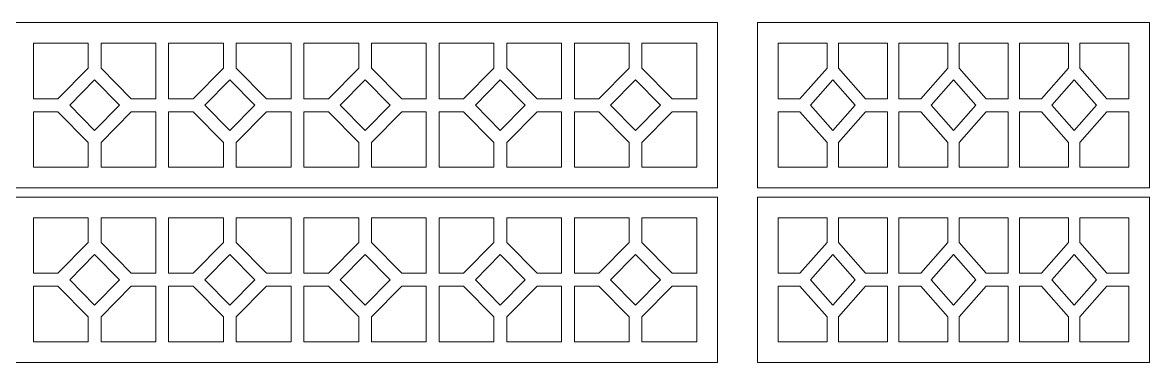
# Model space of a CAD drawing. Header units: millimetres. Extents: x 155 to 389, y 74 to 385.
# Drawn here: x 280.1 to 389.3, y 73.6 to 106.5 of the extents above; entities that cross this region are included whole.
import ezdxf

# ---------------------------------------------------------------- set-up
doc = ezdxf.new("R2010")
doc.units = ezdxf.units.MM
doc.header["$MEASUREMENT"] = 0
doc.layers.add('Layer 1', color=7, linetype='Continuous')

msp = doc.modelspace()

# ---------------------------------------------------------------- linework, layer by layer
at = {"layer": 'Layer 1', "color": 250, "lineweight": 20}
for points in [[(187.4751, 106.4647), (187.4751, 106.4647), (347.4418, 106.4647), (347.4418, 106.4647), (347.4418, 106.4647), (347.4418, 106.4647), (347.4418, 90.4647), (347.4418, 90.4647), (347.4418, 90.4647), (347.4418, 90.4647), (187.4751, 90.4647), (187.4751, 90.4647), (187.4751, 90.4647), (187.4751, 90.4647), (187.4751, 106.4647), (187.4751, 106.4647)], [(351.3223, 106.4647), (351.3223, 106.4647), (351.3223, 90.4647), (351.3223, 90.4647), (351.3223, 90.4647), (351.3223, 90.4647), (389.3001, 90.4647), (389.3001, 90.4647), (389.3001, 90.4647), (389.3001, 90.4647), (389.3001, 106.4647), (389.3001, 106.4647), (389.3001, 106.4647), (389.3001, 106.4647), (351.3223, 106.4647), (351.3223, 106.4647)], [(187.4751, 89.5825), (187.4751, 89.5825), (347.4418, 89.5825), (347.4418, 89.5825), (347.4418, 89.5825), (347.4418, 89.5825), (347.4418, 73.5825), (347.4418, 73.5825), (347.4418, 73.5825), (347.4418, 73.5825), (187.4751, 73.5825), (187.4751, 73.5825), (187.4751, 73.5825), (187.4751, 73.5825), (187.4751, 89.5825), (187.4751, 89.5825)], [(351.3223, 89.5825), (351.3223, 89.5825), (351.3223, 73.5825), (351.3223, 73.5825), (351.3223, 73.5825), (351.3223, 73.5825), (389.3001, 73.5825), (389.3001, 73.5825), (389.3001, 73.5825), (389.3001, 73.5825), (389.3001, 89.5825), (389.3001, 89.5825), (389.3001, 89.5825), (389.3001, 89.5825), (351.3223, 89.5825), (351.3223, 89.5825)]]:
    msp.add_open_spline(points, degree=3, knots=[0, 0, 0, 0, 0.2, 0.2, 0.2, 0.2, 0.4, 0.4, 0.4, 0.4, 0.6, 0.6, 0.6, 0.6, 1, 1, 1, 1], dxfattribs=at)
at = {"layer": 'Layer 1', "color": 250, "lineweight": 9}
for points, knots in [([(281.1798, 99.0928), (281.1798, 99.0928), (281.1798, 104.4647), (281.1798, 104.4647), (281.1798, 104.4647), (281.1798, 104.4647), (286.4889, 104.4647), (286.4889, 104.4647), (286.4889, 104.4647), (286.4889, 104.4647), (286.4889, 102.0606), (286.4889, 102.0606), (286.4889, 102.0606), (286.4889, 102.0606), (283.5558, 99.0928), (283.5558, 99.0928), (283.5558, 99.0928), (283.5558, 99.0928), (281.1798, 99.0928), (281.1798, 99.0928)], [0, 0, 0, 0, 0.16666667, 0.16666667, 0.16666667, 0.16666667, 0.33333333, 0.33333333, 0.33333333, 0.33333333, 0.5, 0.5, 0.5, 0.5, 0.66666667, 0.66666667, 0.66666667, 0.66666667, 1, 1, 1, 1]), ([(293.0392, 104.4647), (293.0392, 104.4647), (287.7301, 104.4647), (287.7301, 104.4647), (287.7301, 104.4647), (287.7301, 104.4647), (287.7301, 102.0606), (287.7301, 102.0606), (287.7301, 102.0606), (287.7301, 102.0606), (290.6632, 99.0928), (290.6632, 99.0928), (290.6632, 99.0928), (290.6632, 99.0928), (293.0392, 99.0928), (293.0392, 99.0928)], [0, 0, 0, 0, 0.2, 0.2, 0.2, 0.2, 0.4, 0.4, 0.4, 0.4, 0.6, 0.6, 0.6, 0.6, 1, 1, 1, 1]), ([(294.2804, 99.0928), (294.2804, 99.0928), (294.2804, 104.4647), (294.2804, 104.4647), (294.2804, 104.4647), (294.2804, 104.4647), (299.5895, 104.4647), (299.5895, 104.4647), (299.5895, 104.4647), (299.5895, 104.4647), (299.5895, 102.0606), (299.5895, 102.0606), (299.5895, 102.0606), (299.5895, 102.0606), (296.6564, 99.0928), (296.6564, 99.0928), (296.6564, 99.0928), (296.6564, 99.0928), (294.2804, 99.0928), (294.2804, 99.0928)], [0, 0, 0, 0, 0.16666667, 0.16666667, 0.16666667, 0.16666667, 0.33333333, 0.33333333, 0.33333333, 0.33333333, 0.5, 0.5, 0.5, 0.5, 0.66666667, 0.66666667, 0.66666667, 0.66666667, 1, 1, 1, 1]), ([(306.1398, 104.4647), (306.1398, 104.4647), (300.8308, 104.4647), (300.8308, 104.4647), (300.8308, 104.4647), (300.8308, 104.4647), (300.8308, 102.0606), (300.8308, 102.0606), (300.8308, 102.0606), (300.8308, 102.0606), (303.7639, 99.0928), (303.7639, 99.0928), (303.7639, 99.0928), (303.7639, 99.0928), (306.1398, 99.0928), (306.1398, 99.0928)], [0, 0, 0, 0, 0.2, 0.2, 0.2, 0.2, 0.4, 0.4, 0.4, 0.4, 0.6, 0.6, 0.6, 0.6, 1, 1, 1, 1]), ([(307.381, 99.0928), (307.381, 99.0928), (307.381, 104.4647), (307.381, 104.4647), (307.381, 104.4647), (307.381, 104.4647), (312.6902, 104.4647), (312.6902, 104.4647), (312.6902, 104.4647), (312.6902, 104.4647), (312.6902, 102.0606), (312.6902, 102.0606), (312.6902, 102.0606), (312.6902, 102.0606), (309.7571, 99.0928), (309.7571, 99.0928), (309.7571, 99.0928), (309.7571, 99.0928), (307.381, 99.0928), (307.381, 99.0928)], [0, 0, 0, 0, 0.16666667, 0.16666667, 0.16666667, 0.16666667, 0.33333333, 0.33333333, 0.33333333, 0.33333333, 0.5, 0.5, 0.5, 0.5, 0.66666667, 0.66666667, 0.66666667, 0.66666667, 1, 1, 1, 1]), ([(319.2405, 104.4647), (319.2405, 104.4647), (313.9314, 104.4647), (313.9314, 104.4647), (313.9314, 104.4647), (313.9314, 104.4647), (313.9314, 102.0606), (313.9314, 102.0606), (313.9314, 102.0606), (313.9314, 102.0606), (316.8645, 99.0928), (316.8645, 99.0928), (316.8645, 99.0928), (316.8645, 99.0928), (319.2405, 99.0928), (319.2405, 99.0928)], [0, 0, 0, 0, 0.2, 0.2, 0.2, 0.2, 0.4, 0.4, 0.4, 0.4, 0.6, 0.6, 0.6, 0.6, 1, 1, 1, 1]), ([(320.4817, 99.0928), (320.4817, 99.0928), (320.4817, 104.4647), (320.4817, 104.4647), (320.4817, 104.4647), (320.4817, 104.4647), (325.7908, 104.4647), (325.7908, 104.4647), (325.7908, 104.4647), (325.7908, 104.4647), (325.7908, 102.0606), (325.7908, 102.0606), (325.7908, 102.0606), (325.7908, 102.0606), (322.8577, 99.0928), (322.8577, 99.0928), (322.8577, 99.0928), (322.8577, 99.0928), (320.4817, 99.0928), (320.4817, 99.0928)], [0, 0, 0, 0, 0.16666667, 0.16666667, 0.16666667, 0.16666667, 0.33333333, 0.33333333, 0.33333333, 0.33333333, 0.5, 0.5, 0.5, 0.5, 0.66666667, 0.66666667, 0.66666667, 0.66666667, 1, 1, 1, 1]), ([(332.3411, 104.4647), (332.3411, 104.4647), (327.032, 104.4647), (327.032, 104.4647), (327.032, 104.4647), (327.032, 104.4647), (327.032, 102.0606), (327.032, 102.0606), (327.032, 102.0606), (327.032, 102.0606), (329.9651, 99.0928), (329.9651, 99.0928), (329.9651, 99.0928), (329.9651, 99.0928), (332.3411, 99.0928), (332.3411, 99.0928)], [0, 0, 0, 0, 0.2, 0.2, 0.2, 0.2, 0.4, 0.4, 0.4, 0.4, 0.6, 0.6, 0.6, 0.6, 1, 1, 1, 1]), ([(333.5823, 99.0928), (333.5823, 99.0928), (333.5823, 104.4647), (333.5823, 104.4647), (333.5823, 104.4647), (333.5823, 104.4647), (338.8914, 104.4647), (338.8914, 104.4647), (338.8914, 104.4647), (338.8914, 104.4647), (338.8914, 102.0606), (338.8914, 102.0606), (338.8914, 102.0606), (338.8914, 102.0606), (335.9583, 99.0928), (335.9583, 99.0928), (335.9583, 99.0928), (335.9583, 99.0928), (333.5823, 99.0928), (333.5823, 99.0928)], [0, 0, 0, 0, 0.16666667, 0.16666667, 0.16666667, 0.16666667, 0.33333333, 0.33333333, 0.33333333, 0.33333333, 0.5, 0.5, 0.5, 0.5, 0.66666667, 0.66666667, 0.66666667, 0.66666667, 1, 1, 1, 1]), ([(345.4417, 104.4647), (345.4417, 104.4647), (340.1327, 104.4647), (340.1327, 104.4647), (340.1327, 104.4647), (340.1327, 104.4647), (340.1327, 102.0606), (340.1327, 102.0606), (340.1327, 102.0606), (340.1327, 102.0606), (343.0658, 99.0928), (343.0658, 99.0928), (343.0658, 99.0928), (343.0658, 99.0928), (345.4417, 99.0928), (345.4417, 99.0928)], [0, 0, 0, 0, 0.2, 0.2, 0.2, 0.2, 0.4, 0.4, 0.4, 0.4, 0.6, 0.6, 0.6, 0.6, 1, 1, 1, 1]), ([(353.3224, 99.0928), (353.3224, 99.0928), (353.3224, 104.4647), (353.3224, 104.4647), (353.3224, 104.4647), (353.3224, 104.4647), (358.0619, 104.4647), (358.0619, 104.4647), (358.0619, 104.4647), (358.0619, 104.4647), (358.0619, 102.0606), (358.0619, 102.0606), (358.0619, 102.0606), (358.0619, 102.0606), (355.4435, 99.0928), (355.4435, 99.0928), (355.4435, 99.0928), (355.4435, 99.0928), (353.3224, 99.0928), (353.3224, 99.0928)], [0, 0, 0, 0, 0.16666667, 0.16666667, 0.16666667, 0.16666667, 0.33333333, 0.33333333, 0.33333333, 0.33333333, 0.5, 0.5, 0.5, 0.5, 0.66666667, 0.66666667, 0.66666667, 0.66666667, 1, 1, 1, 1]), ([(363.9096, 99.0928), (363.9096, 99.0928), (363.9096, 104.4647), (363.9096, 104.4647), (363.9096, 104.4647), (363.9096, 104.4647), (359.17, 104.4647), (359.17, 104.4647), (359.17, 104.4647), (359.17, 104.4647), (359.17, 102.0606), (359.17, 102.0606), (359.17, 102.0606), (359.17, 102.0606), (361.7884, 99.0928), (361.7884, 99.0928), (361.7884, 99.0928), (361.7884, 99.0928), (363.9096, 99.0928), (363.9096, 99.0928)], [0, 0, 0, 0, 0.16666667, 0.16666667, 0.16666667, 0.16666667, 0.33333333, 0.33333333, 0.33333333, 0.33333333, 0.5, 0.5, 0.5, 0.5, 0.66666667, 0.66666667, 0.66666667, 0.66666667, 1, 1, 1, 1]), ([(365.0177, 99.0928), (365.0177, 99.0928), (365.0177, 104.4647), (365.0177, 104.4647), (365.0177, 104.4647), (365.0177, 104.4647), (369.7572, 104.4647), (369.7572, 104.4647), (369.7572, 104.4647), (369.7572, 104.4647), (369.7572, 102.0606), (369.7572, 102.0606), (369.7572, 102.0606), (369.7572, 102.0606), (367.1387, 99.0928), (367.1387, 99.0928), (367.1387, 99.0928), (367.1387, 99.0928), (365.0177, 99.0928), (365.0177, 99.0928)], [0, 0, 0, 0, 0.16666667, 0.16666667, 0.16666667, 0.16666667, 0.33333333, 0.33333333, 0.33333333, 0.33333333, 0.5, 0.5, 0.5, 0.5, 0.66666667, 0.66666667, 0.66666667, 0.66666667, 1, 1, 1, 1]), ([(375.6048, 99.0928), (375.6048, 99.0928), (375.6048, 104.4647), (375.6048, 104.4647), (375.6048, 104.4647), (375.6048, 104.4647), (370.8653, 104.4647), (370.8653, 104.4647), (370.8653, 104.4647), (370.8653, 104.4647), (370.8653, 102.0606), (370.8653, 102.0606), (370.8653, 102.0606), (370.8653, 102.0606), (373.4837, 99.0928), (373.4837, 99.0928), (373.4837, 99.0928), (373.4837, 99.0928), (375.6048, 99.0928), (375.6048, 99.0928)], [0, 0, 0, 0, 0.16666667, 0.16666667, 0.16666667, 0.16666667, 0.33333333, 0.33333333, 0.33333333, 0.33333333, 0.5, 0.5, 0.5, 0.5, 0.66666667, 0.66666667, 0.66666667, 0.66666667, 1, 1, 1, 1]), ([(376.7129, 99.0928), (376.7129, 99.0928), (376.7129, 104.4647), (376.7129, 104.4647), (376.7129, 104.4647), (376.7129, 104.4647), (381.4524, 104.4647), (381.4524, 104.4647), (381.4524, 104.4647), (381.4524, 104.4647), (381.4524, 102.0606), (381.4524, 102.0606), (381.4524, 102.0606), (381.4524, 102.0606), (378.834, 99.0928), (378.834, 99.0928), (378.834, 99.0928), (378.834, 99.0928), (376.7129, 99.0928), (376.7129, 99.0928)], [0, 0, 0, 0, 0.16666667, 0.16666667, 0.16666667, 0.16666667, 0.33333333, 0.33333333, 0.33333333, 0.33333333, 0.5, 0.5, 0.5, 0.5, 0.66666667, 0.66666667, 0.66666667, 0.66666667, 1, 1, 1, 1]), ([(387.3, 99.0928), (387.3, 99.0928), (387.3, 104.4647), (387.3, 104.4647), (387.3, 104.4647), (387.3, 104.4647), (382.5605, 104.4647), (382.5605, 104.4647), (382.5605, 104.4647), (382.5605, 104.4647), (382.5605, 102.0606), (382.5605, 102.0606), (382.5605, 102.0606), (382.5605, 102.0606), (385.1789, 99.0928), (385.1789, 99.0928), (385.1789, 99.0928), (385.1789, 99.0928), (387.3, 99.0928), (387.3, 99.0928)], [0, 0, 0, 0, 0.16666667, 0.16666667, 0.16666667, 0.16666667, 0.33333333, 0.33333333, 0.33333333, 0.33333333, 0.5, 0.5, 0.5, 0.5, 0.66666667, 0.66666667, 0.66666667, 0.66666667, 1, 1, 1, 1]), ([(287.1095, 100.9124), (287.1095, 100.9124), (284.6905, 98.4648), (284.6905, 98.4648), (284.6905, 98.4648), (284.6905, 98.4648), (287.1095, 96.0172), (287.1095, 96.0172), (287.1095, 96.0172), (287.1095, 96.0172), (289.5285, 98.4648), (289.5285, 98.4648), (289.5285, 98.4648), (289.5285, 98.4648), (287.1095, 100.9124), (287.1095, 100.9124)], [0, 0, 0, 0, 0.2, 0.2, 0.2, 0.2, 0.4, 0.4, 0.4, 0.4, 0.6, 0.6, 0.6, 0.6, 1, 1, 1, 1]), ([(300.2101, 100.9124), (300.2101, 100.9124), (297.7912, 98.4648), (297.7912, 98.4648), (297.7912, 98.4648), (297.7912, 98.4648), (300.2101, 96.0172), (300.2101, 96.0172), (300.2101, 96.0172), (300.2101, 96.0172), (302.6291, 98.4648), (302.6291, 98.4648), (302.6291, 98.4648), (302.6291, 98.4648), (300.2101, 100.9124), (300.2101, 100.9124)], [0, 0, 0, 0, 0.2, 0.2, 0.2, 0.2, 0.4, 0.4, 0.4, 0.4, 0.6, 0.6, 0.6, 0.6, 1, 1, 1, 1]), ([(313.3108, 100.9124), (313.3108, 100.9124), (310.8918, 98.4648), (310.8918, 98.4648), (310.8918, 98.4648), (310.8918, 98.4648), (313.3108, 96.0172), (313.3108, 96.0172), (313.3108, 96.0172), (313.3108, 96.0172), (315.7297, 98.4648), (315.7297, 98.4648), (315.7297, 98.4648), (315.7297, 98.4648), (313.3108, 100.9124), (313.3108, 100.9124)], [0, 0, 0, 0, 0.2, 0.2, 0.2, 0.2, 0.4, 0.4, 0.4, 0.4, 0.6, 0.6, 0.6, 0.6, 1, 1, 1, 1]), ([(326.4114, 100.9124), (326.4114, 100.9124), (323.9924, 98.4648), (323.9924, 98.4648), (323.9924, 98.4648), (323.9924, 98.4648), (326.4114, 96.0172), (326.4114, 96.0172), (326.4114, 96.0172), (326.4114, 96.0172), (328.8304, 98.4648), (328.8304, 98.4648), (328.8304, 98.4648), (328.8304, 98.4648), (326.4114, 100.9124), (326.4114, 100.9124)], [0, 0, 0, 0, 0.2, 0.2, 0.2, 0.2, 0.4, 0.4, 0.4, 0.4, 0.6, 0.6, 0.6, 0.6, 1, 1, 1, 1]), ([(339.512, 100.9124), (339.512, 100.9124), (337.0931, 98.4648), (337.0931, 98.4648), (337.0931, 98.4648), (337.0931, 98.4648), (339.512, 96.0172), (339.512, 96.0172), (339.512, 96.0172), (339.512, 96.0172), (341.931, 98.4648), (341.931, 98.4648), (341.931, 98.4648), (341.931, 98.4648), (339.512, 100.9124), (339.512, 100.9124)], [0, 0, 0, 0, 0.2, 0.2, 0.2, 0.2, 0.4, 0.4, 0.4, 0.4, 0.6, 0.6, 0.6, 0.6, 1, 1, 1, 1]), ([(358.616, 100.9124), (358.616, 100.9124), (356.4565, 98.4648), (356.4565, 98.4648), (356.4565, 98.4648), (356.4565, 98.4648), (358.616, 96.0172), (358.616, 96.0172), (358.616, 96.0172), (358.616, 96.0172), (360.7755, 98.4648), (360.7755, 98.4648), (360.7755, 98.4648), (360.7755, 98.4648), (358.616, 100.9124), (358.616, 100.9124)], [0, 0, 0, 0, 0.2, 0.2, 0.2, 0.2, 0.4, 0.4, 0.4, 0.4, 0.6, 0.6, 0.6, 0.6, 1, 1, 1, 1]), ([(370.3112, 100.9124), (370.3112, 100.9124), (368.1518, 98.4648), (368.1518, 98.4648), (368.1518, 98.4648), (368.1518, 98.4648), (370.3112, 96.0172), (370.3112, 96.0172), (370.3112, 96.0172), (370.3112, 96.0172), (372.4707, 98.4648), (372.4707, 98.4648), (372.4707, 98.4648), (372.4707, 98.4648), (370.3112, 100.9124), (370.3112, 100.9124)], [0, 0, 0, 0, 0.2, 0.2, 0.2, 0.2, 0.4, 0.4, 0.4, 0.4, 0.6, 0.6, 0.6, 0.6, 1, 1, 1, 1]), ([(382.0064, 100.9124), (382.0064, 100.9124), (379.847, 98.4648), (379.847, 98.4648), (379.847, 98.4648), (379.847, 98.4648), (382.0064, 96.0172), (382.0064, 96.0172), (382.0064, 96.0172), (382.0064, 96.0172), (384.1659, 98.4648), (384.1659, 98.4648), (384.1659, 98.4648), (384.1659, 98.4648), (382.0064, 100.9124), (382.0064, 100.9124)], [0, 0, 0, 0, 0.2, 0.2, 0.2, 0.2, 0.4, 0.4, 0.4, 0.4, 0.6, 0.6, 0.6, 0.6, 1, 1, 1, 1]), ([(293.0392, 92.4649), (293.0392, 92.4649), (287.7301, 92.4649), (287.7301, 92.4649), (287.7301, 92.4649), (287.7301, 92.4649), (287.7301, 94.869), (287.7301, 94.869), (287.7301, 94.869), (287.7301, 94.869), (290.6632, 97.8368), (290.6632, 97.8368)], [0, 0, 0, 0, 0.25, 0.25, 0.25, 0.25, 0.5, 0.5, 0.5, 0.5, 1, 1, 1, 1]), ([(306.1398, 92.4649), (306.1398, 92.4649), (300.8308, 92.4649), (300.8308, 92.4649), (300.8308, 92.4649), (300.8308, 92.4649), (300.8308, 94.869), (300.8308, 94.869), (300.8308, 94.869), (300.8308, 94.869), (303.7639, 97.8368), (303.7639, 97.8368)], [0, 0, 0, 0, 0.25, 0.25, 0.25, 0.25, 0.5, 0.5, 0.5, 0.5, 1, 1, 1, 1]), ([(319.2405, 92.4649), (319.2405, 92.4649), (313.9314, 92.4649), (313.9314, 92.4649), (313.9314, 92.4649), (313.9314, 92.4649), (313.9314, 94.869), (313.9314, 94.869), (313.9314, 94.869), (313.9314, 94.869), (316.8645, 97.8368), (316.8645, 97.8368)], [0, 0, 0, 0, 0.25, 0.25, 0.25, 0.25, 0.5, 0.5, 0.5, 0.5, 1, 1, 1, 1]), ([(332.3411, 92.4649), (332.3411, 92.4649), (327.032, 92.4649), (327.032, 92.4649), (327.032, 92.4649), (327.032, 92.4649), (327.032, 94.869), (327.032, 94.869), (327.032, 94.869), (327.032, 94.869), (329.9651, 97.8368), (329.9651, 97.8368)], [0, 0, 0, 0, 0.25, 0.25, 0.25, 0.25, 0.5, 0.5, 0.5, 0.5, 1, 1, 1, 1]), ([(345.4417, 92.4649), (345.4417, 92.4649), (340.1327, 92.4649), (340.1327, 92.4649), (340.1327, 92.4649), (340.1327, 92.4649), (340.1327, 94.869), (340.1327, 94.869), (340.1327, 94.869), (340.1327, 94.869), (343.0658, 97.8368), (343.0658, 97.8368)], [0, 0, 0, 0, 0.25, 0.25, 0.25, 0.25, 0.5, 0.5, 0.5, 0.5, 1, 1, 1, 1]), ([(363.9096, 92.4649), (363.9096, 92.4649), (359.17, 92.4649), (359.17, 92.4649), (359.17, 92.4649), (359.17, 92.4649), (359.17, 94.869), (359.17, 94.869), (359.17, 94.869), (359.17, 94.869), (361.7884, 97.8368), (361.7884, 97.8368)], [0, 0, 0, 0, 0.25, 0.25, 0.25, 0.25, 0.5, 0.5, 0.5, 0.5, 1, 1, 1, 1]), ([(375.6048, 92.4649), (375.6048, 92.4649), (370.8653, 92.4649), (370.8653, 92.4649), (370.8653, 92.4649), (370.8653, 92.4649), (370.8653, 94.869), (370.8653, 94.869), (370.8653, 94.869), (370.8653, 94.869), (373.4837, 97.8368), (373.4837, 97.8368)], [0, 0, 0, 0, 0.25, 0.25, 0.25, 0.25, 0.5, 0.5, 0.5, 0.5, 1, 1, 1, 1]), ([(387.3, 92.4649), (387.3, 92.4649), (382.5605, 92.4649), (382.5605, 92.4649), (382.5605, 92.4649), (382.5605, 92.4649), (382.5605, 94.869), (382.5605, 94.869), (382.5605, 94.869), (382.5605, 94.869), (385.1789, 97.8368), (385.1789, 97.8368)], [0, 0, 0, 0, 0.25, 0.25, 0.25, 0.25, 0.5, 0.5, 0.5, 0.5, 1, 1, 1, 1]), ([(281.1798, 82.2106), (281.1798, 82.2106), (281.1798, 87.5825), (281.1798, 87.5825), (281.1798, 87.5825), (281.1798, 87.5825), (286.4889, 87.5825), (286.4889, 87.5825), (286.4889, 87.5825), (286.4889, 87.5825), (286.4889, 85.1784), (286.4889, 85.1784), (286.4889, 85.1784), (286.4889, 85.1784), (283.5558, 82.2106), (283.5558, 82.2106), (283.5558, 82.2106), (283.5558, 82.2106), (281.1798, 82.2106), (281.1798, 82.2106)], [0, 0, 0, 0, 0.16666667, 0.16666667, 0.16666667, 0.16666667, 0.33333333, 0.33333333, 0.33333333, 0.33333333, 0.5, 0.5, 0.5, 0.5, 0.66666667, 0.66666667, 0.66666667, 0.66666667, 1, 1, 1, 1]), ([(293.0392, 87.5825), (293.0392, 87.5825), (287.7301, 87.5825), (287.7301, 87.5825), (287.7301, 87.5825), (287.7301, 87.5825), (287.7301, 85.1784), (287.7301, 85.1784), (287.7301, 85.1784), (287.7301, 85.1784), (290.6632, 82.2106), (290.6632, 82.2106), (290.6632, 82.2106), (290.6632, 82.2106), (293.0392, 82.2106), (293.0392, 82.2106)], [0, 0, 0, 0, 0.2, 0.2, 0.2, 0.2, 0.4, 0.4, 0.4, 0.4, 0.6, 0.6, 0.6, 0.6, 1, 1, 1, 1]), ([(294.2804, 82.2106), (294.2804, 82.2106), (294.2804, 87.5825), (294.2804, 87.5825), (294.2804, 87.5825), (294.2804, 87.5825), (299.5895, 87.5825), (299.5895, 87.5825), (299.5895, 87.5825), (299.5895, 87.5825), (299.5895, 85.1784), (299.5895, 85.1784), (299.5895, 85.1784), (299.5895, 85.1784), (296.6564, 82.2106), (296.6564, 82.2106), (296.6564, 82.2106), (296.6564, 82.2106), (294.2804, 82.2106), (294.2804, 82.2106)], [0, 0, 0, 0, 0.16666667, 0.16666667, 0.16666667, 0.16666667, 0.33333333, 0.33333333, 0.33333333, 0.33333333, 0.5, 0.5, 0.5, 0.5, 0.66666667, 0.66666667, 0.66666667, 0.66666667, 1, 1, 1, 1]), ([(306.1398, 87.5825), (306.1398, 87.5825), (300.8308, 87.5825), (300.8308, 87.5825), (300.8308, 87.5825), (300.8308, 87.5825), (300.8308, 85.1784), (300.8308, 85.1784), (300.8308, 85.1784), (300.8308, 85.1784), (303.7639, 82.2106), (303.7639, 82.2106), (303.7639, 82.2106), (303.7639, 82.2106), (306.1398, 82.2106), (306.1398, 82.2106)], [0, 0, 0, 0, 0.2, 0.2, 0.2, 0.2, 0.4, 0.4, 0.4, 0.4, 0.6, 0.6, 0.6, 0.6, 1, 1, 1, 1]), ([(307.381, 82.2106), (307.381, 82.2106), (307.381, 87.5825), (307.381, 87.5825), (307.381, 87.5825), (307.381, 87.5825), (312.6902, 87.5825), (312.6902, 87.5825), (312.6902, 87.5825), (312.6902, 87.5825), (312.6902, 85.1784), (312.6902, 85.1784), (312.6902, 85.1784), (312.6902, 85.1784), (309.7571, 82.2106), (309.7571, 82.2106), (309.7571, 82.2106), (309.7571, 82.2106), (307.381, 82.2106), (307.381, 82.2106)], [0, 0, 0, 0, 0.16666667, 0.16666667, 0.16666667, 0.16666667, 0.33333333, 0.33333333, 0.33333333, 0.33333333, 0.5, 0.5, 0.5, 0.5, 0.66666667, 0.66666667, 0.66666667, 0.66666667, 1, 1, 1, 1]), ([(319.2405, 87.5825), (319.2405, 87.5825), (313.9314, 87.5825), (313.9314, 87.5825), (313.9314, 87.5825), (313.9314, 87.5825), (313.9314, 85.1784), (313.9314, 85.1784), (313.9314, 85.1784), (313.9314, 85.1784), (316.8645, 82.2106), (316.8645, 82.2106), (316.8645, 82.2106), (316.8645, 82.2106), (319.2405, 82.2106), (319.2405, 82.2106)], [0, 0, 0, 0, 0.2, 0.2, 0.2, 0.2, 0.4, 0.4, 0.4, 0.4, 0.6, 0.6, 0.6, 0.6, 1, 1, 1, 1]), ([(320.4817, 82.2106), (320.4817, 82.2106), (320.4817, 87.5825), (320.4817, 87.5825), (320.4817, 87.5825), (320.4817, 87.5825), (325.7908, 87.5825), (325.7908, 87.5825), (325.7908, 87.5825), (325.7908, 87.5825), (325.7908, 85.1784), (325.7908, 85.1784), (325.7908, 85.1784), (325.7908, 85.1784), (322.8577, 82.2106), (322.8577, 82.2106), (322.8577, 82.2106), (322.8577, 82.2106), (320.4817, 82.2106), (320.4817, 82.2106)], [0, 0, 0, 0, 0.16666667, 0.16666667, 0.16666667, 0.16666667, 0.33333333, 0.33333333, 0.33333333, 0.33333333, 0.5, 0.5, 0.5, 0.5, 0.66666667, 0.66666667, 0.66666667, 0.66666667, 1, 1, 1, 1]), ([(332.3411, 87.5825), (332.3411, 87.5825), (327.032, 87.5825), (327.032, 87.5825), (327.032, 87.5825), (327.032, 87.5825), (327.032, 85.1784), (327.032, 85.1784), (327.032, 85.1784), (327.032, 85.1784), (329.9651, 82.2106), (329.9651, 82.2106), (329.9651, 82.2106), (329.9651, 82.2106), (332.3411, 82.2106), (332.3411, 82.2106)], [0, 0, 0, 0, 0.2, 0.2, 0.2, 0.2, 0.4, 0.4, 0.4, 0.4, 0.6, 0.6, 0.6, 0.6, 1, 1, 1, 1]), ([(333.5823, 82.2106), (333.5823, 82.2106), (333.5823, 87.5825), (333.5823, 87.5825), (333.5823, 87.5825), (333.5823, 87.5825), (338.8914, 87.5825), (338.8914, 87.5825), (338.8914, 87.5825), (338.8914, 87.5825), (338.8914, 85.1784), (338.8914, 85.1784), (338.8914, 85.1784), (338.8914, 85.1784), (335.9583, 82.2106), (335.9583, 82.2106), (335.9583, 82.2106), (335.9583, 82.2106), (333.5823, 82.2106), (333.5823, 82.2106)], [0, 0, 0, 0, 0.16666667, 0.16666667, 0.16666667, 0.16666667, 0.33333333, 0.33333333, 0.33333333, 0.33333333, 0.5, 0.5, 0.5, 0.5, 0.66666667, 0.66666667, 0.66666667, 0.66666667, 1, 1, 1, 1]), ([(345.4417, 87.5825), (345.4417, 87.5825), (340.1327, 87.5825), (340.1327, 87.5825), (340.1327, 87.5825), (340.1327, 87.5825), (340.1327, 85.1784), (340.1327, 85.1784), (340.1327, 85.1784), (340.1327, 85.1784), (343.0658, 82.2106), (343.0658, 82.2106), (343.0658, 82.2106), (343.0658, 82.2106), (345.4417, 82.2106), (345.4417, 82.2106)], [0, 0, 0, 0, 0.2, 0.2, 0.2, 0.2, 0.4, 0.4, 0.4, 0.4, 0.6, 0.6, 0.6, 0.6, 1, 1, 1, 1]), ([(353.3224, 82.2106), (353.3224, 82.2106), (353.3224, 87.5825), (353.3224, 87.5825), (353.3224, 87.5825), (353.3224, 87.5825), (358.0619, 87.5825), (358.0619, 87.5825), (358.0619, 87.5825), (358.0619, 87.5825), (358.0619, 85.1784), (358.0619, 85.1784), (358.0619, 85.1784), (358.0619, 85.1784), (355.4435, 82.2106), (355.4435, 82.2106), (355.4435, 82.2106), (355.4435, 82.2106), (353.3224, 82.2106), (353.3224, 82.2106)], [0, 0, 0, 0, 0.16666667, 0.16666667, 0.16666667, 0.16666667, 0.33333333, 0.33333333, 0.33333333, 0.33333333, 0.5, 0.5, 0.5, 0.5, 0.66666667, 0.66666667, 0.66666667, 0.66666667, 1, 1, 1, 1]), ([(363.9096, 82.2106), (363.9096, 82.2106), (363.9096, 87.5825), (363.9096, 87.5825), (363.9096, 87.5825), (363.9096, 87.5825), (359.17, 87.5825), (359.17, 87.5825), (359.17, 87.5825), (359.17, 87.5825), (359.17, 85.1784), (359.17, 85.1784), (359.17, 85.1784), (359.17, 85.1784), (361.7884, 82.2106), (361.7884, 82.2106), (361.7884, 82.2106), (361.7884, 82.2106), (363.9096, 82.2106), (363.9096, 82.2106)], [0, 0, 0, 0, 0.16666667, 0.16666667, 0.16666667, 0.16666667, 0.33333333, 0.33333333, 0.33333333, 0.33333333, 0.5, 0.5, 0.5, 0.5, 0.66666667, 0.66666667, 0.66666667, 0.66666667, 1, 1, 1, 1]), ([(365.0177, 82.2106), (365.0177, 82.2106), (365.0177, 87.5825), (365.0177, 87.5825), (365.0177, 87.5825), (365.0177, 87.5825), (369.7572, 87.5825), (369.7572, 87.5825), (369.7572, 87.5825), (369.7572, 87.5825), (369.7572, 85.1784), (369.7572, 85.1784), (369.7572, 85.1784), (369.7572, 85.1784), (367.1387, 82.2106), (367.1387, 82.2106), (367.1387, 82.2106), (367.1387, 82.2106), (365.0177, 82.2106), (365.0177, 82.2106)], [0, 0, 0, 0, 0.16666667, 0.16666667, 0.16666667, 0.16666667, 0.33333333, 0.33333333, 0.33333333, 0.33333333, 0.5, 0.5, 0.5, 0.5, 0.66666667, 0.66666667, 0.66666667, 0.66666667, 1, 1, 1, 1]), ([(375.6048, 82.2106), (375.6048, 82.2106), (375.6048, 87.5825), (375.6048, 87.5825), (375.6048, 87.5825), (375.6048, 87.5825), (370.8653, 87.5825), (370.8653, 87.5825), (370.8653, 87.5825), (370.8653, 87.5825), (370.8653, 85.1784), (370.8653, 85.1784), (370.8653, 85.1784), (370.8653, 85.1784), (373.4837, 82.2106), (373.4837, 82.2106), (373.4837, 82.2106), (373.4837, 82.2106), (375.6048, 82.2106), (375.6048, 82.2106)], [0, 0, 0, 0, 0.16666667, 0.16666667, 0.16666667, 0.16666667, 0.33333333, 0.33333333, 0.33333333, 0.33333333, 0.5, 0.5, 0.5, 0.5, 0.66666667, 0.66666667, 0.66666667, 0.66666667, 1, 1, 1, 1]), ([(376.7129, 82.2106), (376.7129, 82.2106), (376.7129, 87.5825), (376.7129, 87.5825), (376.7129, 87.5825), (376.7129, 87.5825), (381.4524, 87.5825), (381.4524, 87.5825), (381.4524, 87.5825), (381.4524, 87.5825), (381.4524, 85.1784), (381.4524, 85.1784), (381.4524, 85.1784), (381.4524, 85.1784), (378.834, 82.2106), (378.834, 82.2106), (378.834, 82.2106), (378.834, 82.2106), (376.7129, 82.2106), (376.7129, 82.2106)], [0, 0, 0, 0, 0.16666667, 0.16666667, 0.16666667, 0.16666667, 0.33333333, 0.33333333, 0.33333333, 0.33333333, 0.5, 0.5, 0.5, 0.5, 0.66666667, 0.66666667, 0.66666667, 0.66666667, 1, 1, 1, 1]), ([(387.3, 82.2106), (387.3, 82.2106), (387.3, 87.5825), (387.3, 87.5825), (387.3, 87.5825), (387.3, 87.5825), (382.5605, 87.5825), (382.5605, 87.5825), (382.5605, 87.5825), (382.5605, 87.5825), (382.5605, 85.1784), (382.5605, 85.1784), (382.5605, 85.1784), (382.5605, 85.1784), (385.1789, 82.2106), (385.1789, 82.2106), (385.1789, 82.2106), (385.1789, 82.2106), (387.3, 82.2106), (387.3, 82.2106)], [0, 0, 0, 0, 0.16666667, 0.16666667, 0.16666667, 0.16666667, 0.33333333, 0.33333333, 0.33333333, 0.33333333, 0.5, 0.5, 0.5, 0.5, 0.66666667, 0.66666667, 0.66666667, 0.66666667, 1, 1, 1, 1]), ([(287.1095, 84.0302), (287.1095, 84.0302), (284.6905, 81.5826), (284.6905, 81.5826), (284.6905, 81.5826), (284.6905, 81.5826), (287.1095, 79.135), (287.1095, 79.135), (287.1095, 79.135), (287.1095, 79.135), (289.5285, 81.5826), (289.5285, 81.5826), (289.5285, 81.5826), (289.5285, 81.5826), (287.1095, 84.0302), (287.1095, 84.0302)], [0, 0, 0, 0, 0.2, 0.2, 0.2, 0.2, 0.4, 0.4, 0.4, 0.4, 0.6, 0.6, 0.6, 0.6, 1, 1, 1, 1]), ([(300.2101, 84.0302), (300.2101, 84.0302), (297.7912, 81.5826), (297.7912, 81.5826), (297.7912, 81.5826), (297.7912, 81.5826), (300.2101, 79.135), (300.2101, 79.135), (300.2101, 79.135), (300.2101, 79.135), (302.6291, 81.5826), (302.6291, 81.5826), (302.6291, 81.5826), (302.6291, 81.5826), (300.2101, 84.0302), (300.2101, 84.0302)], [0, 0, 0, 0, 0.2, 0.2, 0.2, 0.2, 0.4, 0.4, 0.4, 0.4, 0.6, 0.6, 0.6, 0.6, 1, 1, 1, 1]), ([(313.3108, 84.0302), (313.3108, 84.0302), (310.8918, 81.5826), (310.8918, 81.5826), (310.8918, 81.5826), (310.8918, 81.5826), (313.3108, 79.135), (313.3108, 79.135), (313.3108, 79.135), (313.3108, 79.135), (315.7297, 81.5826), (315.7297, 81.5826), (315.7297, 81.5826), (315.7297, 81.5826), (313.3108, 84.0302), (313.3108, 84.0302)], [0, 0, 0, 0, 0.2, 0.2, 0.2, 0.2, 0.4, 0.4, 0.4, 0.4, 0.6, 0.6, 0.6, 0.6, 1, 1, 1, 1]), ([(326.4114, 84.0302), (326.4114, 84.0302), (323.9924, 81.5826), (323.9924, 81.5826), (323.9924, 81.5826), (323.9924, 81.5826), (326.4114, 79.135), (326.4114, 79.135), (326.4114, 79.135), (326.4114, 79.135), (328.8304, 81.5826), (328.8304, 81.5826), (328.8304, 81.5826), (328.8304, 81.5826), (326.4114, 84.0302), (326.4114, 84.0302)], [0, 0, 0, 0, 0.2, 0.2, 0.2, 0.2, 0.4, 0.4, 0.4, 0.4, 0.6, 0.6, 0.6, 0.6, 1, 1, 1, 1]), ([(339.512, 84.0302), (339.512, 84.0302), (337.0931, 81.5826), (337.0931, 81.5826), (337.0931, 81.5826), (337.0931, 81.5826), (339.512, 79.135), (339.512, 79.135), (339.512, 79.135), (339.512, 79.135), (341.931, 81.5826), (341.931, 81.5826), (341.931, 81.5826), (341.931, 81.5826), (339.512, 84.0302), (339.512, 84.0302)], [0, 0, 0, 0, 0.2, 0.2, 0.2, 0.2, 0.4, 0.4, 0.4, 0.4, 0.6, 0.6, 0.6, 0.6, 1, 1, 1, 1]), ([(358.616, 84.0302), (358.616, 84.0302), (356.4565, 81.5826), (356.4565, 81.5826), (356.4565, 81.5826), (356.4565, 81.5826), (358.616, 79.135), (358.616, 79.135), (358.616, 79.135), (358.616, 79.135), (360.7755, 81.5826), (360.7755, 81.5826), (360.7755, 81.5826), (360.7755, 81.5826), (358.616, 84.0302), (358.616, 84.0302)], [0, 0, 0, 0, 0.2, 0.2, 0.2, 0.2, 0.4, 0.4, 0.4, 0.4, 0.6, 0.6, 0.6, 0.6, 1, 1, 1, 1]), ([(370.3112, 84.0302), (370.3112, 84.0302), (368.1518, 81.5826), (368.1518, 81.5826), (368.1518, 81.5826), (368.1518, 81.5826), (370.3112, 79.135), (370.3112, 79.135), (370.3112, 79.135), (370.3112, 79.135), (372.4707, 81.5826), (372.4707, 81.5826), (372.4707, 81.5826), (372.4707, 81.5826), (370.3112, 84.0302), (370.3112, 84.0302)], [0, 0, 0, 0, 0.2, 0.2, 0.2, 0.2, 0.4, 0.4, 0.4, 0.4, 0.6, 0.6, 0.6, 0.6, 1, 1, 1, 1]), ([(382.0064, 84.0302), (382.0064, 84.0302), (379.847, 81.5826), (379.847, 81.5826), (379.847, 81.5826), (379.847, 81.5826), (382.0064, 79.135), (382.0064, 79.135), (382.0064, 79.135), (382.0064, 79.135), (384.1659, 81.5826), (384.1659, 81.5826), (384.1659, 81.5826), (384.1659, 81.5826), (382.0064, 84.0302), (382.0064, 84.0302)], [0, 0, 0, 0, 0.2, 0.2, 0.2, 0.2, 0.4, 0.4, 0.4, 0.4, 0.6, 0.6, 0.6, 0.6, 1, 1, 1, 1]), ([(293.0392, 75.5827), (293.0392, 75.5827), (287.7301, 75.5827), (287.7301, 75.5827), (287.7301, 75.5827), (287.7301, 75.5827), (287.7301, 77.9868), (287.7301, 77.9868), (287.7301, 77.9868), (287.7301, 77.9868), (290.6632, 80.9546), (290.6632, 80.9546)], [0, 0, 0, 0, 0.25, 0.25, 0.25, 0.25, 0.5, 0.5, 0.5, 0.5, 1, 1, 1, 1]), ([(306.1398, 75.5827), (306.1398, 75.5827), (300.8308, 75.5827), (300.8308, 75.5827), (300.8308, 75.5827), (300.8308, 75.5827), (300.8308, 77.9868), (300.8308, 77.9868), (300.8308, 77.9868), (300.8308, 77.9868), (303.7639, 80.9546), (303.7639, 80.9546)], [0, 0, 0, 0, 0.25, 0.25, 0.25, 0.25, 0.5, 0.5, 0.5, 0.5, 1, 1, 1, 1]), ([(319.2405, 75.5827), (319.2405, 75.5827), (313.9314, 75.5827), (313.9314, 75.5827), (313.9314, 75.5827), (313.9314, 75.5827), (313.9314, 77.9868), (313.9314, 77.9868), (313.9314, 77.9868), (313.9314, 77.9868), (316.8645, 80.9546), (316.8645, 80.9546)], [0, 0, 0, 0, 0.25, 0.25, 0.25, 0.25, 0.5, 0.5, 0.5, 0.5, 1, 1, 1, 1]), ([(332.3411, 75.5827), (332.3411, 75.5827), (327.032, 75.5827), (327.032, 75.5827), (327.032, 75.5827), (327.032, 75.5827), (327.032, 77.9868), (327.032, 77.9868), (327.032, 77.9868), (327.032, 77.9868), (329.9651, 80.9546), (329.9651, 80.9546)], [0, 0, 0, 0, 0.25, 0.25, 0.25, 0.25, 0.5, 0.5, 0.5, 0.5, 1, 1, 1, 1]), ([(345.4417, 75.5827), (345.4417, 75.5827), (340.1327, 75.5827), (340.1327, 75.5827), (340.1327, 75.5827), (340.1327, 75.5827), (340.1327, 77.9868), (340.1327, 77.9868), (340.1327, 77.9868), (340.1327, 77.9868), (343.0658, 80.9546), (343.0658, 80.9546)], [0, 0, 0, 0, 0.25, 0.25, 0.25, 0.25, 0.5, 0.5, 0.5, 0.5, 1, 1, 1, 1]), ([(363.9096, 75.5827), (363.9096, 75.5827), (359.17, 75.5827), (359.17, 75.5827), (359.17, 75.5827), (359.17, 75.5827), (359.17, 77.9868), (359.17, 77.9868), (359.17, 77.9868), (359.17, 77.9868), (361.7884, 80.9546), (361.7884, 80.9546)], [0, 0, 0, 0, 0.25, 0.25, 0.25, 0.25, 0.5, 0.5, 0.5, 0.5, 1, 1, 1, 1]), ([(375.6048, 75.5827), (375.6048, 75.5827), (370.8653, 75.5827), (370.8653, 75.5827), (370.8653, 75.5827), (370.8653, 75.5827), (370.8653, 77.9868), (370.8653, 77.9868), (370.8653, 77.9868), (370.8653, 77.9868), (373.4837, 80.9546), (373.4837, 80.9546)], [0, 0, 0, 0, 0.25, 0.25, 0.25, 0.25, 0.5, 0.5, 0.5, 0.5, 1, 1, 1, 1]), ([(387.3, 75.5827), (387.3, 75.5827), (382.5605, 75.5827), (382.5605, 75.5827), (382.5605, 75.5827), (382.5605, 75.5827), (382.5605, 77.9868), (382.5605, 77.9868), (382.5605, 77.9868), (382.5605, 77.9868), (385.1789, 80.9546), (385.1789, 80.9546)], [0, 0, 0, 0, 0.25, 0.25, 0.25, 0.25, 0.5, 0.5, 0.5, 0.5, 1, 1, 1, 1])]:
    msp.add_open_spline(points, degree=3, knots=knots, dxfattribs=at)
for points in [[(293.0392, 99.0928), (293.0392, 99.0928), (293.0392, 104.4647), (293.0392, 104.4647)], [(306.1398, 99.0928), (306.1398, 99.0928), (306.1398, 104.4647), (306.1398, 104.4647)], [(319.2405, 99.0928), (319.2405, 99.0928), (319.2405, 104.4647), (319.2405, 104.4647)], [(332.3411, 99.0928), (332.3411, 99.0928), (332.3411, 104.4647), (332.3411, 104.4647)], [(345.4417, 99.0928), (345.4417, 99.0928), (345.4417, 104.4647), (345.4417, 104.4647)], [(283.5558, 97.8368), (283.5558, 97.8368), (281.1798, 97.8368), (281.1798, 97.8368)], [(281.1798, 97.8368), (281.1798, 97.8368), (281.1798, 92.4649), (281.1798, 92.4649)], [(286.4889, 94.869), (286.4889, 94.869), (283.5558, 97.8368), (283.5558, 97.8368)], [(290.6632, 97.8368), (290.6632, 97.8368), (293.0392, 97.8368), (293.0392, 97.8368)], [(293.0392, 97.8368), (293.0392, 97.8368), (293.0392, 92.4649), (293.0392, 92.4649)], [(296.6564, 97.8368), (296.6564, 97.8368), (294.2804, 97.8368), (294.2804, 97.8368)], [(294.2804, 97.8368), (294.2804, 97.8368), (294.2804, 92.4649), (294.2804, 92.4649)], [(299.5895, 94.869), (299.5895, 94.869), (296.6564, 97.8368), (296.6564, 97.8368)], [(303.7639, 97.8368), (303.7639, 97.8368), (306.1398, 97.8368), (306.1398, 97.8368)], [(306.1398, 97.8368), (306.1398, 97.8368), (306.1398, 92.4649), (306.1398, 92.4649)], [(309.7571, 97.8368), (309.7571, 97.8368), (307.381, 97.8368), (307.381, 97.8368)], [(307.381, 97.8368), (307.381, 97.8368), (307.381, 92.4649), (307.381, 92.4649)], [(312.6902, 94.869), (312.6902, 94.869), (309.7571, 97.8368), (309.7571, 97.8368)], [(316.8645, 97.8368), (316.8645, 97.8368), (319.2405, 97.8368), (319.2405, 97.8368)], [(319.2404, 97.8368), (319.2404, 97.8368), (319.2404, 92.4649), (319.2404, 92.4649)], [(322.8577, 97.8368), (322.8577, 97.8368), (320.4817, 97.8368), (320.4817, 97.8368)], [(320.4817, 97.8368), (320.4817, 97.8368), (320.4817, 92.4649), (320.4817, 92.4649)], [(325.7908, 94.869), (325.7908, 94.869), (322.8577, 97.8368), (322.8577, 97.8368)], [(329.9651, 97.8368), (329.9651, 97.8368), (332.3411, 97.8368), (332.3411, 97.8368)], [(332.3411, 97.8368), (332.3411, 97.8368), (332.3411, 92.4649), (332.3411, 92.4649)], [(335.9583, 97.8368), (335.9583, 97.8368), (333.5823, 97.8368), (333.5823, 97.8368)], [(333.5823, 97.8368), (333.5823, 97.8368), (333.5823, 92.4649), (333.5823, 92.4649)], [(338.8914, 94.869), (338.8914, 94.869), (335.9583, 97.8368), (335.9583, 97.8368)], [(343.0658, 97.8368), (343.0658, 97.8368), (345.4417, 97.8368), (345.4417, 97.8368)], [(345.4417, 92.4649), (345.4417, 92.4649), (345.4417, 97.8368), (345.4417, 97.8368)], [(355.4435, 97.8368), (355.4435, 97.8368), (353.3224, 97.8368), (353.3224, 97.8368)], [(353.3224, 97.8368), (353.3224, 97.8368), (353.3224, 92.4649), (353.3224, 92.4649)], [(358.0619, 94.869), (358.0619, 94.869), (355.4435, 97.8368), (355.4435, 97.8368)], [(361.7884, 97.8368), (361.7884, 97.8368), (363.9096, 97.8368), (363.9096, 97.8368)], [(363.9096, 97.8368), (363.9096, 97.8368), (363.9096, 92.4649), (363.9096, 92.4649)], [(367.1387, 97.8368), (367.1387, 97.8368), (365.0177, 97.8368), (365.0177, 97.8368)], [(365.0177, 97.8368), (365.0177, 97.8368), (365.0177, 92.4649), (365.0177, 92.4649)], [(369.7572, 94.869), (369.7572, 94.869), (367.1387, 97.8368), (367.1387, 97.8368)], [(373.4837, 97.8368), (373.4837, 97.8368), (375.6048, 97.8368), (375.6048, 97.8368)], [(375.6048, 97.8368), (375.6048, 97.8368), (375.6048, 92.4649), (375.6048, 92.4649)], [(378.834, 97.8368), (378.834, 97.8368), (376.7129, 97.8368), (376.7129, 97.8368)], [(376.7129, 97.8368), (376.7129, 97.8368), (376.7129, 92.4649), (376.7129, 92.4649)], [(381.4524, 94.869), (381.4524, 94.869), (378.834, 97.8368), (378.834, 97.8368)], [(385.1789, 97.8368), (385.1789, 97.8368), (387.3, 97.8368), (387.3, 97.8368)], [(387.3, 97.8368), (387.3, 97.8368), (387.3, 92.4649), (387.3, 92.4649)], [(286.4889, 92.4649), (286.4889, 92.4649), (286.4889, 94.869), (286.4889, 94.869)], [(299.5895, 92.4649), (299.5895, 92.4649), (299.5895, 94.869), (299.5895, 94.869)], [(312.6902, 92.4649), (312.6902, 92.4649), (312.6902, 94.869), (312.6902, 94.869)], [(325.7908, 92.4649), (325.7908, 92.4649), (325.7908, 94.869), (325.7908, 94.869)], [(338.8914, 92.4649), (338.8914, 92.4649), (338.8914, 94.869), (338.8914, 94.869)], [(358.0619, 92.4649), (358.0619, 92.4649), (358.0619, 94.869), (358.0619, 94.869)], [(369.7572, 92.4649), (369.7572, 92.4649), (369.7572, 94.869), (369.7572, 94.869)], [(381.4524, 92.4649), (381.4524, 92.4649), (381.4524, 94.869), (381.4524, 94.869)], [(286.4889, 92.4649), (286.4889, 92.4649), (281.1798, 92.4649), (281.1798, 92.4649)], [(299.5895, 92.4649), (299.5895, 92.4649), (294.2804, 92.4649), (294.2804, 92.4649)], [(312.6902, 92.4649), (312.6902, 92.4649), (307.381, 92.4649), (307.381, 92.4649)], [(325.7908, 92.4649), (325.7908, 92.4649), (320.4817, 92.4649), (320.4817, 92.4649)], [(338.8914, 92.4649), (338.8914, 92.4649), (333.5823, 92.4649), (333.5823, 92.4649)], [(358.0619, 92.4649), (358.0619, 92.4649), (353.3224, 92.4649), (353.3224, 92.4649)], [(369.7572, 92.4649), (369.7572, 92.4649), (365.0177, 92.4649), (365.0177, 92.4649)], [(381.4524, 92.4649), (381.4524, 92.4649), (376.7129, 92.4649), (376.7129, 92.4649)], [(293.0392, 82.2106), (293.0392, 82.2106), (293.0392, 87.5825), (293.0392, 87.5825)], [(306.1398, 82.2106), (306.1398, 82.2106), (306.1398, 87.5825), (306.1398, 87.5825)], [(319.2405, 82.2106), (319.2405, 82.2106), (319.2405, 87.5825), (319.2405, 87.5825)], [(332.3411, 82.2106), (332.3411, 82.2106), (332.3411, 87.5825), (332.3411, 87.5825)], [(345.4417, 82.2106), (345.4417, 82.2106), (345.4417, 87.5825), (345.4417, 87.5825)], [(283.5558, 80.9546), (283.5558, 80.9546), (281.1798, 80.9546), (281.1798, 80.9546)], [(281.1798, 80.9546), (281.1798, 80.9546), (281.1798, 75.5827), (281.1798, 75.5827)], [(286.4889, 77.9868), (286.4889, 77.9868), (283.5558, 80.9546), (283.5558, 80.9546)], [(290.6632, 80.9546), (290.6632, 80.9546), (293.0392, 80.9546), (293.0392, 80.9546)], [(293.0392, 80.9546), (293.0392, 80.9546), (293.0392, 75.5827), (293.0392, 75.5827)], [(296.6564, 80.9546), (296.6564, 80.9546), (294.2804, 80.9546), (294.2804, 80.9546)], [(294.2804, 80.9546), (294.2804, 80.9546), (294.2804, 75.5827), (294.2804, 75.5827)], [(299.5895, 77.9868), (299.5895, 77.9868), (296.6564, 80.9546), (296.6564, 80.9546)], [(303.7639, 80.9546), (303.7639, 80.9546), (306.1398, 80.9546), (306.1398, 80.9546)], [(306.1398, 80.9546), (306.1398, 80.9546), (306.1398, 75.5827), (306.1398, 75.5827)], [(309.7571, 80.9546), (309.7571, 80.9546), (307.381, 80.9546), (307.381, 80.9546)], [(307.381, 80.9546), (307.381, 80.9546), (307.381, 75.5827), (307.381, 75.5827)], [(312.6902, 77.9868), (312.6902, 77.9868), (309.7571, 80.9546), (309.7571, 80.9546)], [(316.8645, 80.9546), (316.8645, 80.9546), (319.2405, 80.9546), (319.2405, 80.9546)], [(319.2404, 80.9546), (319.2404, 80.9546), (319.2404, 75.5827), (319.2404, 75.5827)], [(322.8577, 80.9546), (322.8577, 80.9546), (320.4817, 80.9546), (320.4817, 80.9546)], [(320.4817, 80.9546), (320.4817, 80.9546), (320.4817, 75.5827), (320.4817, 75.5827)], [(325.7908, 77.9868), (325.7908, 77.9868), (322.8577, 80.9546), (322.8577, 80.9546)], [(329.9651, 80.9546), (329.9651, 80.9546), (332.3411, 80.9546), (332.3411, 80.9546)], [(332.3411, 80.9546), (332.3411, 80.9546), (332.3411, 75.5827), (332.3411, 75.5827)], [(332.3411, 75.5827), (332.3411, 75.5827), (332.3411, 80.9546), (332.3411, 80.9546)], [(335.9583, 80.9546), (335.9583, 80.9546), (333.5823, 80.9546), (333.5823, 80.9546)], [(333.5823, 80.9546), (333.5823, 80.9546), (333.5823, 75.5827), (333.5823, 75.5827)], [(338.8914, 77.9868), (338.8914, 77.9868), (335.9583, 80.9546), (335.9583, 80.9546)], [(343.0658, 80.9546), (343.0658, 80.9546), (345.4417, 80.9546), (345.4417, 80.9546)], [(345.4417, 75.5827), (345.4417, 75.5827), (345.4417, 80.9546), (345.4417, 80.9546)], [(355.4435, 80.9546), (355.4435, 80.9546), (353.3224, 80.9546), (353.3224, 80.9546)], [(353.3224, 80.9546), (353.3224, 80.9546), (353.3224, 75.5827), (353.3224, 75.5827)], [(358.0619, 77.9868), (358.0619, 77.9868), (355.4435, 80.9546), (355.4435, 80.9546)], [(361.7884, 80.9546), (361.7884, 80.9546), (363.9096, 80.9546), (363.9096, 80.9546)], [(363.9096, 80.9546), (363.9096, 80.9546), (363.9096, 75.5827), (363.9096, 75.5827)], [(367.1387, 80.9546), (367.1387, 80.9546), (365.0177, 80.9546), (365.0177, 80.9546)], [(365.0177, 80.9546), (365.0177, 80.9546), (365.0177, 75.5827), (365.0177, 75.5827)], [(369.7572, 77.9868), (369.7572, 77.9868), (367.1387, 80.9546), (367.1387, 80.9546)], [(373.4837, 80.9546), (373.4837, 80.9546), (375.6048, 80.9546), (375.6048, 80.9546)], [(375.6048, 80.9546), (375.6048, 80.9546), (375.6048, 75.5827), (375.6048, 75.5827)], [(378.834, 80.9546), (378.834, 80.9546), (376.7129, 80.9546), (376.7129, 80.9546)], [(376.7129, 80.9546), (376.7129, 80.9546), (376.7129, 75.5827), (376.7129, 75.5827)], [(381.4524, 77.9868), (381.4524, 77.9868), (378.834, 80.9546), (378.834, 80.9546)], [(385.1789, 80.9546), (385.1789, 80.9546), (387.3, 80.9546), (387.3, 80.9546)], [(387.3, 80.9546), (387.3, 80.9546), (387.3, 75.5827), (387.3, 75.5827)], [(286.4889, 75.5827), (286.4889, 75.5827), (286.4889, 77.9868), (286.4889, 77.9868)], [(299.5895, 75.5827), (299.5895, 75.5827), (299.5895, 77.9868), (299.5895, 77.9868)], [(312.6902, 75.5827), (312.6902, 75.5827), (312.6902, 77.9868), (312.6902, 77.9868)], [(325.7908, 75.5827), (325.7908, 75.5827), (325.7908, 77.9868), (325.7908, 77.9868)], [(338.8914, 75.5827), (338.8914, 75.5827), (338.8914, 77.9868), (338.8914, 77.9868)], [(358.0619, 75.5827), (358.0619, 75.5827), (358.0619, 77.9868), (358.0619, 77.9868)], [(369.7572, 75.5827), (369.7572, 75.5827), (369.7572, 77.9868), (369.7572, 77.9868)], [(381.4524, 75.5827), (381.4524, 75.5827), (381.4524, 77.9868), (381.4524, 77.9868)], [(286.4889, 75.5827), (286.4889, 75.5827), (281.1798, 75.5827), (281.1798, 75.5827)], [(299.5895, 75.5827), (299.5895, 75.5827), (294.2804, 75.5827), (294.2804, 75.5827)], [(312.6902, 75.5827), (312.6902, 75.5827), (307.381, 75.5827), (307.381, 75.5827)], [(325.7908, 75.5827), (325.7908, 75.5827), (320.4817, 75.5827), (320.4817, 75.5827)], [(338.8914, 75.5827), (338.8914, 75.5827), (333.5823, 75.5827), (333.5823, 75.5827)], [(358.0619, 75.5827), (358.0619, 75.5827), (353.3224, 75.5827), (353.3224, 75.5827)], [(369.7572, 75.5827), (369.7572, 75.5827), (365.0177, 75.5827), (365.0177, 75.5827)], [(381.4524, 75.5827), (381.4524, 75.5827), (376.7129, 75.5827), (376.7129, 75.5827)]]:
    msp.add_open_spline(points, degree=3, dxfattribs=at)

doc.saveas('drawing.dxf')
